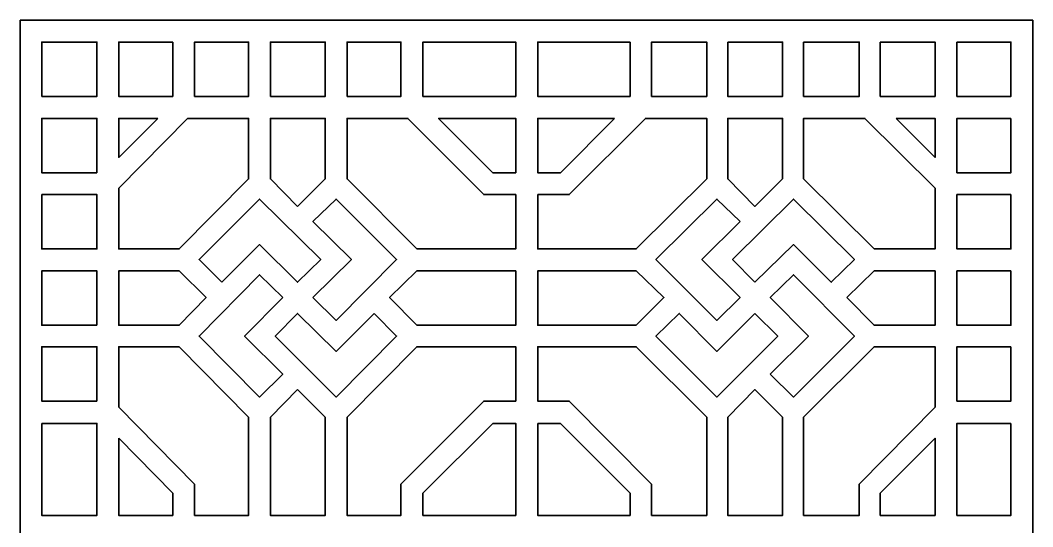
# Model space of a CAD drawing. Header units: centimetres. Extents: x -7.6 to 5.8, y -13 to 14.5.
# Drawn here: x -7.65 to 5.79, y -6.29 to 0.43 of the extents above; entities that cross this region are included whole.
import ezdxf

# ---------------------------------------------------------------- set-up
doc = ezdxf.new("R2010")
doc.units = ezdxf.units.CM
doc.header["$MEASUREMENT"] = 0
doc.layers.add('layer 1', color=7, linetype='Continuous')

msp = doc.modelspace()

# ---------------------------------------------------------------- linework, layer by layer
at = {"layer": 'layer 1', "color": 242, "lineweight": 35}
for points, knots in [([(-0.92346, -13.01885), (-0.92346, -13.01885), (5.79471, -13.01885), (5.79471, -13.01885), (5.79471, -13.01885), (5.79471, -13.01885), (5.79471, -6.29487), (5.79471, -6.29487), (5.79471, -6.29487), (5.79471, -6.29487), (5.79471, 0.42911), (5.79471, 0.42911), (5.79471, 0.42911), (5.79471, 0.42911), (-0.92346, 0.42911), (-0.92346, 0.42911), (-0.92346, 0.42911), (-0.92346, 0.42911), (-7.64744, 0.42911), (-7.64744, 0.42911), (-7.64744, 0.42911), (-7.64744, 0.42911), (-7.64744, -6.29487), (-7.64744, -6.29487), (-7.64744, -6.29487), (-7.64744, -6.29487), (-7.64744, -13.01885), (-7.64744, -13.01885), (-7.64744, -13.01885), (-7.64744, -13.01885), (-0.92346, -13.01885), (-0.92346, -13.01885)], [0, 0, 0, 0, 0.11111111, 0.11111111, 0.11111111, 0.11111111, 0.22222222, 0.22222222, 0.22222222, 0.22222222, 0.33333333, 0.33333333, 0.33333333, 0.33333333, 0.44444444, 0.44444444, 0.44444444, 0.44444444, 0.55555556, 0.55555556, 0.55555556, 0.55555556, 0.66666667, 0.66666667, 0.66666667, 0.66666667, 0.77777778, 0.77777778, 0.77777778, 0.77777778, 1, 1, 1, 1]), ([(-7.36243, -0.58298), (-7.36243, -0.58298), (-7.36243, 0.13828), (-7.36243, 0.13828), (-7.36243, 0.13828), (-7.36243, 0.13828), (-6.62954, 0.13828), (-6.62954, 0.13828), (-6.62954, 0.13828), (-6.62954, 0.13828), (-6.62954, -0.58298), (-6.62954, -0.58298), (-6.62954, -0.58298), (-6.62954, -0.58298), (-7.36243, -0.58298), (-7.36243, -0.58298)], [0, 0, 0, 0, 0.2, 0.2, 0.2, 0.2, 0.4, 0.4, 0.4, 0.4, 0.6, 0.6, 0.6, 0.6, 1, 1, 1, 1]), ([(-5.62327, 0.13828), (-5.62327, 0.13828), (-5.62327, -0.58298), (-5.62327, -0.58298), (-5.62327, -0.58298), (-5.62327, -0.58298), (-6.33871, -0.58298), (-6.33871, -0.58298), (-6.33871, -0.58298), (-6.33871, -0.58298), (-6.33871, 0.13828), (-6.33871, 0.13828), (-6.33871, 0.13828), (-6.33871, 0.13828), (-5.62327, 0.13828), (-5.62327, 0.13828)], [0, 0, 0, 0, 0.2, 0.2, 0.2, 0.2, 0.4, 0.4, 0.4, 0.4, 0.6, 0.6, 0.6, 0.6, 1, 1, 1, 1]), ([(-5.33244, -0.58298), (-5.33244, -0.58298), (-5.33244, 0.13828), (-5.33244, 0.13828), (-5.33244, 0.13828), (-5.33244, 0.13828), (-4.61699, 0.13828), (-4.61699, 0.13828), (-4.61699, 0.13828), (-4.61699, 0.13828), (-4.61699, -0.58298), (-4.61699, -0.58298), (-4.61699, -0.58298), (-4.61699, -0.58298), (-5.33244, -0.58298), (-5.33244, -0.58298)], [0, 0, 0, 0, 0.2, 0.2, 0.2, 0.2, 0.4, 0.4, 0.4, 0.4, 0.6, 0.6, 0.6, 0.6, 1, 1, 1, 1]), ([(-4.32617, -0.58298), (-4.32617, -0.58298), (-4.32617, 0.13828), (-4.32617, 0.13828), (-4.32617, 0.13828), (-4.32617, 0.13828), (-3.59909, 0.13828), (-3.59909, 0.13828), (-3.59909, 0.13828), (-3.59909, 0.13828), (-3.59909, -0.58298), (-3.59909, -0.58298), (-3.59909, -0.58298), (-3.59909, -0.58298), (-4.32617, -0.58298), (-4.32617, -0.58298)], [0, 0, 0, 0, 0.2, 0.2, 0.2, 0.2, 0.4, 0.4, 0.4, 0.4, 0.6, 0.6, 0.6, 0.6, 1, 1, 1, 1]), ([(-3.30826, -0.58298), (-3.30826, -0.58298), (-3.30826, 0.13828), (-3.30826, 0.13828), (-3.30826, 0.13828), (-3.30826, 0.13828), (-2.59282, 0.13828), (-2.59282, 0.13828), (-2.59282, 0.13828), (-2.59282, 0.13828), (-2.59282, -0.58298), (-2.59282, -0.58298), (-2.59282, -0.58298), (-2.59282, -0.58298), (-3.30826, -0.58298), (-3.30826, -0.58298)], [0, 0, 0, 0, 0.2, 0.2, 0.2, 0.2, 0.4, 0.4, 0.4, 0.4, 0.6, 0.6, 0.6, 0.6, 1, 1, 1, 1]), ([(-2.30199, -0.58298), (-2.30199, -0.58298), (-2.30199, 0.13828), (-2.30199, 0.13828), (-2.30199, 0.13828), (-2.30199, 0.13828), (-1.06887, 0.13828), (-1.06887, 0.13828), (-1.06887, 0.13828), (-1.06887, 0.13828), (-1.06887, -0.58298), (-1.06887, -0.58298), (-1.06887, -0.58298), (-1.06887, -0.58298), (-2.30199, -0.58298), (-2.30199, -0.58298)], [0, 0, 0, 0, 0.2, 0.2, 0.2, 0.2, 0.4, 0.4, 0.4, 0.4, 0.6, 0.6, 0.6, 0.6, 1, 1, 1, 1]), ([(0.44926, 0.13828), (0.44926, 0.13828), (0.44926, -0.58298), (0.44926, -0.58298), (0.44926, -0.58298), (0.44926, -0.58298), (-0.77804, -0.58298), (-0.77804, -0.58298), (-0.77804, -0.58298), (-0.77804, -0.58298), (-0.77804, 0.13828), (-0.77804, 0.13828), (-0.77804, 0.13828), (-0.77804, 0.13828), (0.44926, 0.13828), (0.44926, 0.13828)], [0, 0, 0, 0, 0.2, 0.2, 0.2, 0.2, 0.4, 0.4, 0.4, 0.4, 0.6, 0.6, 0.6, 0.6, 1, 1, 1, 1]), ([(0.73427, -0.58298), (0.73427, -0.58298), (0.73427, 0.13828), (0.73427, 0.13828), (0.73427, 0.13828), (0.73427, 0.13828), (1.46716, 0.13828), (1.46716, 0.13828), (1.46716, 0.13828), (1.46716, 0.13828), (1.46716, -0.58298), (1.46716, -0.58298), (1.46716, -0.58298), (1.46716, -0.58298), (0.73427, -0.58298), (0.73427, -0.58298)], [0, 0, 0, 0, 0.2, 0.2, 0.2, 0.2, 0.4, 0.4, 0.4, 0.4, 0.6, 0.6, 0.6, 0.6, 1, 1, 1, 1]), ([(1.74636, 0.13828), (1.74636, 0.13828), (2.47343, 0.13828), (2.47343, 0.13828), (2.47343, 0.13828), (2.47343, 0.13828), (2.47343, -0.58298), (2.47343, -0.58298), (2.47343, -0.58298), (2.47343, -0.58298), (1.74636, -0.58298), (1.74636, -0.58298), (1.74636, -0.58298), (1.74636, -0.58298), (1.74636, 0.13828), (1.74636, 0.13828)], [0, 0, 0, 0, 0.2, 0.2, 0.2, 0.2, 0.4, 0.4, 0.4, 0.4, 0.6, 0.6, 0.6, 0.6, 1, 1, 1, 1]), ([(2.75263, 0.13828), (2.75263, 0.13828), (3.49134, 0.13828), (3.49134, 0.13828), (3.49134, 0.13828), (3.49134, 0.13828), (3.49134, -0.58298), (3.49134, -0.58298), (3.49134, -0.58298), (3.49134, -0.58298), (2.75263, -0.58298), (2.75263, -0.58298), (2.75263, -0.58298), (2.75263, -0.58298), (2.75263, 0.13828), (2.75263, 0.13828)], [0, 0, 0, 0, 0.2, 0.2, 0.2, 0.2, 0.4, 0.4, 0.4, 0.4, 0.6, 0.6, 0.6, 0.6, 1, 1, 1, 1]), ([(3.77053, 0.13828), (3.77053, 0.13828), (4.49761, 0.13828), (4.49761, 0.13828), (4.49761, 0.13828), (4.49761, 0.13828), (4.49761, -0.58298), (4.49761, -0.58298), (4.49761, -0.58298), (4.49761, -0.58298), (3.77053, -0.58298), (3.77053, -0.58298), (3.77053, -0.58298), (3.77053, -0.58298), (3.77053, 0.13828), (3.77053, 0.13828)], [0, 0, 0, 0, 0.2, 0.2, 0.2, 0.2, 0.4, 0.4, 0.4, 0.4, 0.6, 0.6, 0.6, 0.6, 1, 1, 1, 1]), ([(4.78844, 0.13828), (4.78844, 0.13828), (5.50388, 0.13828), (5.50388, 0.13828), (5.50388, 0.13828), (5.50388, 0.13828), (5.50388, -0.58298), (5.50388, -0.58298), (5.50388, -0.58298), (5.50388, -0.58298), (4.78844, -0.58298), (4.78844, -0.58298), (4.78844, -0.58298), (4.78844, -0.58298), (4.78844, 0.13828), (4.78844, 0.13828)], [0, 0, 0, 0, 0.2, 0.2, 0.2, 0.2, 0.4, 0.4, 0.4, 0.4, 0.6, 0.6, 0.6, 0.6, 1, 1, 1, 1]), ([(-6.62954, -1.59506), (-6.62954, -1.59506), (-7.36243, -1.59506), (-7.36243, -1.59506), (-7.36243, -1.59506), (-7.36243, -1.59506), (-7.36243, -0.87381), (-7.36243, -0.87381), (-7.36243, -0.87381), (-7.36243, -0.87381), (-6.62954, -0.87381), (-6.62954, -0.87381), (-6.62954, -0.87381), (-6.62954, -0.87381), (-6.62954, -1.59506), (-6.62954, -1.59506)], [0, 0, 0, 0, 0.2, 0.2, 0.2, 0.2, 0.4, 0.4, 0.4, 0.4, 0.6, 0.6, 0.6, 0.6, 1, 1, 1, 1]), ([(-6.33871, -1.79865), (-6.33871, -1.79865), (-5.4255, -0.87381), (-5.4255, -0.87381), (-5.4255, -0.87381), (-5.4255, -0.87381), (-4.61699, -0.87381), (-4.61699, -0.87381), (-4.61699, -0.87381), (-4.61699, -0.87381), (-4.61699, -1.6765), (-4.61699, -1.6765), (-4.61699, -1.6765), (-4.61699, -1.6765), (-5.53602, -2.60715), (-5.53602, -2.60715), (-5.53602, -2.60715), (-5.53602, -2.60715), (-6.33871, -2.60715), (-6.33871, -2.60715), (-6.33871, -2.60715), (-6.33871, -2.60715), (-6.33871, -1.79865), (-6.33871, -1.79865)], [0, 0, 0, 0, 0.14285714, 0.14285714, 0.14285714, 0.14285714, 0.28571429, 0.28571429, 0.28571429, 0.28571429, 0.42857143, 0.42857143, 0.42857143, 0.42857143, 0.57142857, 0.57142857, 0.57142857, 0.57142857, 0.71428571, 0.71428571, 0.71428571, 0.71428571, 1, 1, 1, 1]), ([(-5.82103, -0.87381), (-5.82103, -0.87381), (-6.33871, -1.39148), (-6.33871, -1.39148), (-6.33871, -1.39148), (-6.33871, -1.39148), (-6.33871, -0.87381), (-6.33871, -0.87381), (-6.33871, -0.87381), (-6.33871, -0.87381), (-5.82103, -0.87381), (-5.82103, -0.87381)], [0, 0, 0, 0, 0.25, 0.25, 0.25, 0.25, 0.5, 0.5, 0.5, 0.5, 1, 1, 1, 1]), ([(-3.96554, -2.04294), (-3.96554, -2.04294), (-4.32617, -1.6765), (-4.32617, -1.6765), (-4.32617, -1.6765), (-4.32617, -1.6765), (-4.32617, -0.87381), (-4.32617, -0.87381), (-4.32617, -0.87381), (-4.32617, -0.87381), (-3.59909, -0.87381), (-3.59909, -0.87381), (-3.59909, -0.87381), (-3.59909, -0.87381), (-3.59909, -1.6765), (-3.59909, -1.6765), (-3.59909, -1.6765), (-3.59909, -1.6765), (-3.96554, -2.04294), (-3.96554, -2.04294)], [0, 0, 0, 0, 0.16666667, 0.16666667, 0.16666667, 0.16666667, 0.33333333, 0.33333333, 0.33333333, 0.33333333, 0.5, 0.5, 0.5, 0.5, 0.66666667, 0.66666667, 0.66666667, 0.66666667, 1, 1, 1, 1]), ([(-2.38342, -2.60715), (-2.38342, -2.60715), (-3.30826, -1.6765), (-3.30826, -1.6765), (-3.30826, -1.6765), (-3.30826, -1.6765), (-3.30826, -0.87381), (-3.30826, -0.87381), (-3.30826, -0.87381), (-3.30826, -0.87381), (-2.49976, -0.87381), (-2.49976, -0.87381), (-2.49976, -0.87381), (-2.49976, -0.87381), (-1.49348, -1.88587), (-1.49348, -1.88587), (-1.49348, -1.88587), (-1.49348, -1.88587), (-1.06887, -1.88587), (-1.06887, -1.88587), (-1.06887, -1.88587), (-1.06887, -1.88587), (-1.06887, -2.60715), (-1.06887, -2.60715), (-1.06887, -2.60715), (-1.06887, -2.60715), (-2.38342, -2.60715), (-2.38342, -2.60715)], [0, 0, 0, 0, 0.125, 0.125, 0.125, 0.125, 0.25, 0.25, 0.25, 0.25, 0.375, 0.375, 0.375, 0.375, 0.5, 0.5, 0.5, 0.5, 0.625, 0.625, 0.625, 0.625, 0.75, 0.75, 0.75, 0.75, 1, 1, 1, 1]), ([(-1.06887, -1.59506), (-1.06887, -1.59506), (-1.37134, -1.59506), (-1.37134, -1.59506), (-1.37134, -1.59506), (-1.37134, -1.59506), (-2.09259, -0.87381), (-2.09259, -0.87381), (-2.09259, -0.87381), (-2.09259, -0.87381), (-1.06887, -0.87381), (-1.06887, -0.87381), (-1.06887, -0.87381), (-1.06887, -0.87381), (-1.06887, -1.59506), (-1.06887, -1.59506)], [0, 0, 0, 0, 0.2, 0.2, 0.2, 0.2, 0.4, 0.4, 0.4, 0.4, 0.6, 0.6, 0.6, 0.6, 1, 1, 1, 1]), ([(-0.77804, -1.88587), (-0.77804, -1.88587), (-0.35925, -1.88587), (-0.35925, -1.88587), (-0.35925, -1.88587), (-0.35925, -1.88587), (0.65284, -0.87381), (0.65284, -0.87381), (0.65284, -0.87381), (0.65284, -0.87381), (1.46716, -0.87381), (1.46716, -0.87381), (1.46716, -0.87381), (1.46716, -0.87381), (1.46716, -1.6765), (1.46716, -1.6765), (1.46716, -1.6765), (1.46716, -1.6765), (0.53069, -2.60715), (0.53069, -2.60715), (0.53069, -2.60715), (0.53069, -2.60715), (-0.77804, -2.60715), (-0.77804, -2.60715), (-0.77804, -2.60715), (-0.77804, -2.60715), (-0.77804, -1.88587), (-0.77804, -1.88587)], [0, 0, 0, 0, 0.125, 0.125, 0.125, 0.125, 0.25, 0.25, 0.25, 0.25, 0.375, 0.375, 0.375, 0.375, 0.5, 0.5, 0.5, 0.5, 0.625, 0.625, 0.625, 0.625, 0.75, 0.75, 0.75, 0.75, 1, 1, 1, 1]), ([(0.23986, -0.87381), (0.23986, -0.87381), (-0.47558, -1.59506), (-0.47558, -1.59506), (-0.47558, -1.59506), (-0.47558, -1.59506), (-0.77804, -1.59506), (-0.77804, -1.59506), (-0.77804, -1.59506), (-0.77804, -1.59506), (-0.77804, -0.87381), (-0.77804, -0.87381), (-0.77804, -0.87381), (-0.77804, -0.87381), (0.23986, -0.87381), (0.23986, -0.87381)], [0, 0, 0, 0, 0.2, 0.2, 0.2, 0.2, 0.4, 0.4, 0.4, 0.4, 0.6, 0.6, 0.6, 0.6, 1, 1, 1, 1]), ([(2.47343, -1.6765), (2.47343, -1.6765), (2.10699, -2.04294), (2.10699, -2.04294), (2.10699, -2.04294), (2.10699, -2.04294), (1.74636, -1.6765), (1.74636, -1.6765), (1.74636, -1.6765), (1.74636, -1.6765), (1.74636, -0.87381), (1.74636, -0.87381), (1.74636, -0.87381), (1.74636, -0.87381), (2.47343, -0.87381), (2.47343, -0.87381), (2.47343, -0.87381), (2.47343, -0.87381), (2.47343, -1.6765), (2.47343, -1.6765)], [0, 0, 0, 0, 0.16666667, 0.16666667, 0.16666667, 0.16666667, 0.33333333, 0.33333333, 0.33333333, 0.33333333, 0.5, 0.5, 0.5, 0.5, 0.66666667, 0.66666667, 0.66666667, 0.66666667, 1, 1, 1, 1]), ([(3.6891, -2.60715), (3.6891, -2.60715), (2.75263, -1.6765), (2.75263, -1.6765), (2.75263, -1.6765), (2.75263, -1.6765), (2.75263, -0.87381), (2.75263, -0.87381), (2.75263, -0.87381), (2.75263, -0.87381), (3.56695, -0.87381), (3.56695, -0.87381), (3.56695, -0.87381), (3.56695, -0.87381), (4.49761, -1.79865), (4.49761, -1.79865), (4.49761, -1.79865), (4.49761, -1.79865), (4.49761, -2.60715), (4.49761, -2.60715), (4.49761, -2.60715), (4.49761, -2.60715), (3.6891, -2.60715), (3.6891, -2.60715)], [0, 0, 0, 0, 0.14285714, 0.14285714, 0.14285714, 0.14285714, 0.28571429, 0.28571429, 0.28571429, 0.28571429, 0.42857143, 0.42857143, 0.42857143, 0.42857143, 0.57142857, 0.57142857, 0.57142857, 0.57142857, 0.71428571, 0.71428571, 0.71428571, 0.71428571, 1, 1, 1, 1]), ([(3.97993, -0.87381), (3.97993, -0.87381), (4.49761, -0.87381), (4.49761, -0.87381), (4.49761, -0.87381), (4.49761, -0.87381), (4.49761, -1.39148), (4.49761, -1.39148), (4.49761, -1.39148), (4.49761, -1.39148), (3.97993, -0.87381), (3.97993, -0.87381)], [0, 0, 0, 0, 0.25, 0.25, 0.25, 0.25, 0.5, 0.5, 0.5, 0.5, 1, 1, 1, 1]), ([(5.50388, -0.87381), (5.50388, -0.87381), (5.50388, -1.59506), (5.50388, -1.59506), (5.50388, -1.59506), (5.50388, -1.59506), (4.78844, -1.59506), (4.78844, -1.59506), (4.78844, -1.59506), (4.78844, -1.59506), (4.78844, -0.87381), (4.78844, -0.87381), (4.78844, -0.87381), (4.78844, -0.87381), (5.50388, -0.87381), (5.50388, -0.87381)], [0, 0, 0, 0, 0.2, 0.2, 0.2, 0.2, 0.4, 0.4, 0.4, 0.4, 0.6, 0.6, 0.6, 0.6, 1, 1, 1, 1]), ([(-7.36243, -1.88587), (-7.36243, -1.88587), (-6.62954, -1.88587), (-6.62954, -1.88587), (-6.62954, -1.88587), (-6.62954, -1.88587), (-6.62954, -2.60715), (-6.62954, -2.60715), (-6.62954, -2.60715), (-6.62954, -2.60715), (-7.36243, -2.60715), (-7.36243, -2.60715), (-7.36243, -2.60715), (-7.36243, -2.60715), (-7.36243, -1.88587), (-7.36243, -1.88587)], [0, 0, 0, 0, 0.2, 0.2, 0.2, 0.2, 0.4, 0.4, 0.4, 0.4, 0.6, 0.6, 0.6, 0.6, 1, 1, 1, 1]), ([(-4.97181, -3.04921), (-4.97181, -3.04921), (-5.27427, -2.74675), (-5.27427, -2.74675), (-5.27427, -2.74675), (-5.27427, -2.74675), (-4.47158, -1.94404), (-4.47158, -1.94404), (-4.47158, -1.94404), (-4.47158, -1.94404), (-3.65726, -2.74675), (-3.65726, -2.74675), (-3.65726, -2.74675), (-3.65726, -2.74675), (-3.96554, -3.04921), (-3.96554, -3.04921), (-3.96554, -3.04921), (-3.96554, -3.04921), (-4.47158, -2.54899), (-4.47158, -2.54899), (-4.47158, -2.54899), (-4.47158, -2.54899), (-4.97181, -3.04921), (-4.97181, -3.04921)], [0, 0, 0, 0, 0.14285714, 0.14285714, 0.14285714, 0.14285714, 0.28571429, 0.28571429, 0.28571429, 0.28571429, 0.42857143, 0.42857143, 0.42857143, 0.42857143, 0.57142857, 0.57142857, 0.57142857, 0.57142857, 0.71428571, 0.71428571, 0.71428571, 0.71428571, 1, 1, 1, 1]), ([(-3.76196, -3.25279), (-3.76196, -3.25279), (-3.2501, -2.74675), (-3.2501, -2.74675), (-3.2501, -2.74675), (-3.2501, -2.74675), (-3.76196, -2.24071), (-3.76196, -2.24071), (-3.76196, -2.24071), (-3.76196, -2.24071), (-3.45368, -1.94404), (-3.45368, -1.94404), (-3.45368, -1.94404), (-3.45368, -1.94404), (-2.65099, -2.74675), (-2.65099, -2.74675), (-2.65099, -2.74675), (-2.65099, -2.74675), (-3.45368, -3.55526), (-3.45368, -3.55526), (-3.45368, -3.55526), (-3.45368, -3.55526), (-3.76196, -3.25279), (-3.76196, -3.25279)], [0, 0, 0, 0, 0.14285714, 0.14285714, 0.14285714, 0.14285714, 0.28571429, 0.28571429, 0.28571429, 0.28571429, 0.42857143, 0.42857143, 0.42857143, 0.42857143, 0.57142857, 0.57142857, 0.57142857, 0.57142857, 0.71428571, 0.71428571, 0.71428571, 0.71428571, 1, 1, 1, 1]), ([(1.90922, -2.24071), (1.90922, -2.24071), (1.40318, -2.74675), (1.40318, -2.74675), (1.40318, -2.74675), (1.40318, -2.74675), (1.90922, -3.25279), (1.90922, -3.25279), (1.90922, -3.25279), (1.90922, -3.25279), (1.60094, -3.55526), (1.60094, -3.55526), (1.60094, -3.55526), (1.60094, -3.55526), (0.79244, -2.74675), (0.79244, -2.74675), (0.79244, -2.74675), (0.79244, -2.74675), (1.60094, -1.94404), (1.60094, -1.94404), (1.60094, -1.94404), (1.60094, -1.94404), (1.90922, -2.24071), (1.90922, -2.24071)], [0, 0, 0, 0, 0.14285714, 0.14285714, 0.14285714, 0.14285714, 0.28571429, 0.28571429, 0.28571429, 0.28571429, 0.42857143, 0.42857143, 0.42857143, 0.42857143, 0.57142857, 0.57142857, 0.57142857, 0.57142857, 0.71428571, 0.71428571, 0.71428571, 0.71428571, 1, 1, 1, 1]), ([(2.10699, -3.04921), (2.10699, -3.04921), (1.81034, -2.74675), (1.81034, -2.74675), (1.81034, -2.74675), (1.81034, -2.74675), (2.61885, -1.94404), (2.61885, -1.94404), (2.61885, -1.94404), (2.61885, -1.94404), (3.42735, -2.74675), (3.42735, -2.74675), (3.42735, -2.74675), (3.42735, -2.74675), (3.11907, -3.04921), (3.11907, -3.04921), (3.11907, -3.04921), (3.11907, -3.04921), (2.61885, -2.54899), (2.61885, -2.54899), (2.61885, -2.54899), (2.61885, -2.54899), (2.10699, -3.04921), (2.10699, -3.04921)], [0, 0, 0, 0, 0.14285714, 0.14285714, 0.14285714, 0.14285714, 0.28571429, 0.28571429, 0.28571429, 0.28571429, 0.42857143, 0.42857143, 0.42857143, 0.42857143, 0.57142857, 0.57142857, 0.57142857, 0.57142857, 0.71428571, 0.71428571, 0.71428571, 0.71428571, 1, 1, 1, 1]), ([(5.50388, -1.88587), (5.50388, -1.88587), (5.50388, -2.60715), (5.50388, -2.60715), (5.50388, -2.60715), (5.50388, -2.60715), (4.78844, -2.60715), (4.78844, -2.60715), (4.78844, -2.60715), (4.78844, -2.60715), (4.78844, -1.88587), (4.78844, -1.88587), (4.78844, -1.88587), (4.78844, -1.88587), (5.50388, -1.88587), (5.50388, -1.88587)], [0, 0, 0, 0, 0.2, 0.2, 0.2, 0.2, 0.4, 0.4, 0.4, 0.4, 0.6, 0.6, 0.6, 0.6, 1, 1, 1, 1]), ([(-6.62954, -3.61924), (-6.62954, -3.61924), (-7.36243, -3.61924), (-7.36243, -3.61924), (-7.36243, -3.61924), (-7.36243, -3.61924), (-7.36243, -2.89798), (-7.36243, -2.89798), (-7.36243, -2.89798), (-7.36243, -2.89798), (-6.62954, -2.89798), (-6.62954, -2.89798), (-6.62954, -2.89798), (-6.62954, -2.89798), (-6.62954, -3.61924), (-6.62954, -3.61924)], [0, 0, 0, 0, 0.2, 0.2, 0.2, 0.2, 0.4, 0.4, 0.4, 0.4, 0.6, 0.6, 0.6, 0.6, 1, 1, 1, 1]), ([(-5.53602, -2.89798), (-5.53602, -2.89798), (-5.1812, -3.25279), (-5.1812, -3.25279), (-5.1812, -3.25279), (-5.1812, -3.25279), (-5.53602, -3.61924), (-5.53602, -3.61924), (-5.53602, -3.61924), (-5.53602, -3.61924), (-6.33871, -3.61924), (-6.33871, -3.61924), (-6.33871, -3.61924), (-6.33871, -3.61924), (-6.33871, -2.89798), (-6.33871, -2.89798), (-6.33871, -2.89798), (-6.33871, -2.89798), (-5.53602, -2.89798), (-5.53602, -2.89798)], [0, 0, 0, 0, 0.16666667, 0.16666667, 0.16666667, 0.16666667, 0.33333333, 0.33333333, 0.33333333, 0.33333333, 0.5, 0.5, 0.5, 0.5, 0.66666667, 0.66666667, 0.66666667, 0.66666667, 1, 1, 1, 1]), ([(-4.1633, -3.25279), (-4.1633, -3.25279), (-4.66934, -3.76465), (-4.66934, -3.76465), (-4.66934, -3.76465), (-4.66934, -3.76465), (-4.1633, -4.2707), (-4.1633, -4.2707), (-4.1633, -4.2707), (-4.1633, -4.2707), (-4.47158, -4.57316), (-4.47158, -4.57316), (-4.47158, -4.57316), (-4.47158, -4.57316), (-5.27427, -3.76465), (-5.27427, -3.76465), (-5.27427, -3.76465), (-5.27427, -3.76465), (-4.47158, -2.95033), (-4.47158, -2.95033), (-4.47158, -2.95033), (-4.47158, -2.95033), (-4.1633, -3.25279), (-4.1633, -3.25279)], [0, 0, 0, 0, 0.14285714, 0.14285714, 0.14285714, 0.14285714, 0.28571429, 0.28571429, 0.28571429, 0.28571429, 0.42857143, 0.42857143, 0.42857143, 0.42857143, 0.57142857, 0.57142857, 0.57142857, 0.57142857, 0.71428571, 0.71428571, 0.71428571, 0.71428571, 1, 1, 1, 1]), ([(-2.38342, -3.61924), (-2.38342, -3.61924), (-2.74405, -3.25279), (-2.74405, -3.25279), (-2.74405, -3.25279), (-2.74405, -3.25279), (-2.38342, -2.89798), (-2.38342, -2.89798), (-2.38342, -2.89798), (-2.38342, -2.89798), (-1.06887, -2.89798), (-1.06887, -2.89798), (-1.06887, -2.89798), (-1.06887, -2.89798), (-1.06887, -3.61924), (-1.06887, -3.61924), (-1.06887, -3.61924), (-1.06887, -3.61924), (-2.38342, -3.61924), (-2.38342, -3.61924)], [0, 0, 0, 0, 0.16666667, 0.16666667, 0.16666667, 0.16666667, 0.33333333, 0.33333333, 0.33333333, 0.33333333, 0.5, 0.5, 0.5, 0.5, 0.66666667, 0.66666667, 0.66666667, 0.66666667, 1, 1, 1, 1]), ([(0.53069, -3.61924), (0.53069, -3.61924), (-0.77804, -3.61924), (-0.77804, -3.61924), (-0.77804, -3.61924), (-0.77804, -3.61924), (-0.77804, -2.89798), (-0.77804, -2.89798), (-0.77804, -2.89798), (-0.77804, -2.89798), (0.53069, -2.89798), (0.53069, -2.89798), (0.53069, -2.89798), (0.53069, -2.89798), (0.89714, -3.25279), (0.89714, -3.25279), (0.89714, -3.25279), (0.89714, -3.25279), (0.53069, -3.61924), (0.53069, -3.61924)], [0, 0, 0, 0, 0.16666667, 0.16666667, 0.16666667, 0.16666667, 0.33333333, 0.33333333, 0.33333333, 0.33333333, 0.5, 0.5, 0.5, 0.5, 0.66666667, 0.66666667, 0.66666667, 0.66666667, 1, 1, 1, 1]), ([(2.31057, -4.2707), (2.31057, -4.2707), (2.81661, -3.76465), (2.81661, -3.76465), (2.81661, -3.76465), (2.81661, -3.76465), (2.31057, -3.25279), (2.31057, -3.25279), (2.31057, -3.25279), (2.31057, -3.25279), (2.61885, -2.95033), (2.61885, -2.95033), (2.61885, -2.95033), (2.61885, -2.95033), (3.42735, -3.76465), (3.42735, -3.76465), (3.42735, -3.76465), (3.42735, -3.76465), (2.61885, -4.57316), (2.61885, -4.57316), (2.61885, -4.57316), (2.61885, -4.57316), (2.31057, -4.2707), (2.31057, -4.2707)], [0, 0, 0, 0, 0.14285714, 0.14285714, 0.14285714, 0.14285714, 0.28571429, 0.28571429, 0.28571429, 0.28571429, 0.42857143, 0.42857143, 0.42857143, 0.42857143, 0.57142857, 0.57142857, 0.57142857, 0.57142857, 0.71428571, 0.71428571, 0.71428571, 0.71428571, 1, 1, 1, 1]), ([(3.32847, -3.25279), (3.32847, -3.25279), (3.6891, -2.89798), (3.6891, -2.89798), (3.6891, -2.89798), (3.6891, -2.89798), (4.49761, -2.89798), (4.49761, -2.89798), (4.49761, -2.89798), (4.49761, -2.89798), (4.49761, -3.61924), (4.49761, -3.61924), (4.49761, -3.61924), (4.49761, -3.61924), (3.6891, -3.61924), (3.6891, -3.61924), (3.6891, -3.61924), (3.6891, -3.61924), (3.32847, -3.25279), (3.32847, -3.25279)], [0, 0, 0, 0, 0.16666667, 0.16666667, 0.16666667, 0.16666667, 0.33333333, 0.33333333, 0.33333333, 0.33333333, 0.5, 0.5, 0.5, 0.5, 0.66666667, 0.66666667, 0.66666667, 0.66666667, 1, 1, 1, 1]), ([(5.50388, -2.89798), (5.50388, -2.89798), (5.50388, -3.61924), (5.50388, -3.61924), (5.50388, -3.61924), (5.50388, -3.61924), (4.78844, -3.61924), (4.78844, -3.61924), (4.78844, -3.61924), (4.78844, -3.61924), (4.78844, -2.89798), (4.78844, -2.89798), (4.78844, -2.89798), (4.78844, -2.89798), (5.50388, -2.89798), (5.50388, -2.89798)], [0, 0, 0, 0, 0.2, 0.2, 0.2, 0.2, 0.4, 0.4, 0.4, 0.4, 0.6, 0.6, 0.6, 0.6, 1, 1, 1, 1]), ([(-2.94763, -3.46219), (-2.94763, -3.46219), (-2.65099, -3.76465), (-2.65099, -3.76465), (-2.65099, -3.76465), (-2.65099, -3.76465), (-3.45368, -4.57316), (-3.45368, -4.57316), (-3.45368, -4.57316), (-3.45368, -4.57316), (-4.26218, -3.76465), (-4.26218, -3.76465), (-4.26218, -3.76465), (-4.26218, -3.76465), (-3.96554, -3.46219), (-3.96554, -3.46219), (-3.96554, -3.46219), (-3.96554, -3.46219), (-3.45368, -3.96823), (-3.45368, -3.96823), (-3.45368, -3.96823), (-3.45368, -3.96823), (-2.94763, -3.46219), (-2.94763, -3.46219)], [0, 0, 0, 0, 0.14285714, 0.14285714, 0.14285714, 0.14285714, 0.28571429, 0.28571429, 0.28571429, 0.28571429, 0.42857143, 0.42857143, 0.42857143, 0.42857143, 0.57142857, 0.57142857, 0.57142857, 0.57142857, 0.71428571, 0.71428571, 0.71428571, 0.71428571, 1, 1, 1, 1]), ([(2.10699, -3.46219), (2.10699, -3.46219), (2.40945, -3.76465), (2.40945, -3.76465), (2.40945, -3.76465), (2.40945, -3.76465), (1.60094, -4.57316), (1.60094, -4.57316), (1.60094, -4.57316), (1.60094, -4.57316), (0.79244, -3.76465), (0.79244, -3.76465), (0.79244, -3.76465), (0.79244, -3.76465), (1.10072, -3.46219), (1.10072, -3.46219), (1.10072, -3.46219), (1.10072, -3.46219), (1.60094, -3.96823), (1.60094, -3.96823), (1.60094, -3.96823), (1.60094, -3.96823), (2.10699, -3.46219), (2.10699, -3.46219)], [0, 0, 0, 0, 0.14285714, 0.14285714, 0.14285714, 0.14285714, 0.28571429, 0.28571429, 0.28571429, 0.28571429, 0.42857143, 0.42857143, 0.42857143, 0.42857143, 0.57142857, 0.57142857, 0.57142857, 0.57142857, 0.71428571, 0.71428571, 0.71428571, 0.71428571, 1, 1, 1, 1]), ([(-6.62954, -4.62551), (-6.62954, -4.62551), (-7.36243, -4.62551), (-7.36243, -4.62551), (-7.36243, -4.62551), (-7.36243, -4.62551), (-7.36243, -3.90425), (-7.36243, -3.90425), (-7.36243, -3.90425), (-7.36243, -3.90425), (-6.62954, -3.90425), (-6.62954, -3.90425), (-6.62954, -3.90425), (-6.62954, -3.90425), (-6.62954, -4.62551), (-6.62954, -4.62551)], [0, 0, 0, 0, 0.2, 0.2, 0.2, 0.2, 0.4, 0.4, 0.4, 0.4, 0.6, 0.6, 0.6, 0.6, 1, 1, 1, 1]), ([(-5.53602, -3.90425), (-5.53602, -3.90425), (-4.61699, -4.84072), (-4.61699, -4.84072), (-4.61699, -4.84072), (-4.61699, -4.84072), (-4.61699, -6.14364), (-4.61699, -6.14364), (-4.61699, -6.14364), (-4.61699, -6.14364), (-5.33244, -6.14364), (-5.33244, -6.14364), (-5.33244, -6.14364), (-5.33244, -6.14364), (-5.33244, -5.73066), (-5.33244, -5.73066), (-5.33244, -5.73066), (-5.33244, -5.73066), (-6.33871, -4.70694), (-6.33871, -4.70694), (-6.33871, -4.70694), (-6.33871, -4.70694), (-6.33871, -3.90425), (-6.33871, -3.90425), (-6.33871, -3.90425), (-6.33871, -3.90425), (-5.53602, -3.90425), (-5.53602, -3.90425)], [0, 0, 0, 0, 0.125, 0.125, 0.125, 0.125, 0.25, 0.25, 0.25, 0.25, 0.375, 0.375, 0.375, 0.375, 0.5, 0.5, 0.5, 0.5, 0.625, 0.625, 0.625, 0.625, 0.75, 0.75, 0.75, 0.75, 1, 1, 1, 1]), ([(-3.30826, -4.84072), (-3.30826, -4.84072), (-2.38342, -3.90425), (-2.38342, -3.90425), (-2.38342, -3.90425), (-2.38342, -3.90425), (-1.06887, -3.90425), (-1.06887, -3.90425), (-1.06887, -3.90425), (-1.06887, -3.90425), (-1.06887, -4.62551), (-1.06887, -4.62551), (-1.06887, -4.62551), (-1.06887, -4.62551), (-1.49348, -4.62551), (-1.49348, -4.62551), (-1.49348, -4.62551), (-1.49348, -4.62551), (-2.59282, -5.73066), (-2.59282, -5.73066), (-2.59282, -5.73066), (-2.59282, -5.73066), (-2.59282, -6.14364), (-2.59282, -6.14364), (-2.59282, -6.14364), (-2.59282, -6.14364), (-3.30826, -6.14364), (-3.30826, -6.14364), (-3.30826, -6.14364), (-3.30826, -6.14364), (-3.30826, -4.84072), (-3.30826, -4.84072)], [0, 0, 0, 0, 0.11111111, 0.11111111, 0.11111111, 0.11111111, 0.22222222, 0.22222222, 0.22222222, 0.22222222, 0.33333333, 0.33333333, 0.33333333, 0.33333333, 0.44444444, 0.44444444, 0.44444444, 0.44444444, 0.55555556, 0.55555556, 0.55555556, 0.55555556, 0.66666667, 0.66666667, 0.66666667, 0.66666667, 0.77777778, 0.77777778, 0.77777778, 0.77777778, 1, 1, 1, 1]), ([(0.73427, -6.14364), (0.73427, -6.14364), (0.73427, -5.73066), (0.73427, -5.73066), (0.73427, -5.73066), (0.73427, -5.73066), (-0.35925, -4.62551), (-0.35925, -4.62551), (-0.35925, -4.62551), (-0.35925, -4.62551), (-0.77804, -4.62551), (-0.77804, -4.62551), (-0.77804, -4.62551), (-0.77804, -4.62551), (-0.77804, -3.90425), (-0.77804, -3.90425), (-0.77804, -3.90425), (-0.77804, -3.90425), (0.53069, -3.90425), (0.53069, -3.90425), (0.53069, -3.90425), (0.53069, -3.90425), (1.46716, -4.84072), (1.46716, -4.84072), (1.46716, -4.84072), (1.46716, -4.84072), (1.46716, -6.14364), (1.46716, -6.14364), (1.46716, -6.14364), (1.46716, -6.14364), (0.73427, -6.14364), (0.73427, -6.14364)], [0, 0, 0, 0, 0.11111111, 0.11111111, 0.11111111, 0.11111111, 0.22222222, 0.22222222, 0.22222222, 0.22222222, 0.33333333, 0.33333333, 0.33333333, 0.33333333, 0.44444444, 0.44444444, 0.44444444, 0.44444444, 0.55555556, 0.55555556, 0.55555556, 0.55555556, 0.66666667, 0.66666667, 0.66666667, 0.66666667, 0.77777778, 0.77777778, 0.77777778, 0.77777778, 1, 1, 1, 1]), ([(2.75263, -4.84072), (2.75263, -4.84072), (3.6891, -3.90425), (3.6891, -3.90425), (3.6891, -3.90425), (3.6891, -3.90425), (4.49761, -3.90425), (4.49761, -3.90425), (4.49761, -3.90425), (4.49761, -3.90425), (4.49761, -4.70694), (4.49761, -4.70694), (4.49761, -4.70694), (4.49761, -4.70694), (3.49134, -5.73066), (3.49134, -5.73066), (3.49134, -5.73066), (3.49134, -5.73066), (3.49134, -6.14364), (3.49134, -6.14364), (3.49134, -6.14364), (3.49134, -6.14364), (2.75263, -6.14364), (2.75263, -6.14364), (2.75263, -6.14364), (2.75263, -6.14364), (2.75263, -4.84072), (2.75263, -4.84072)], [0, 0, 0, 0, 0.125, 0.125, 0.125, 0.125, 0.25, 0.25, 0.25, 0.25, 0.375, 0.375, 0.375, 0.375, 0.5, 0.5, 0.5, 0.5, 0.625, 0.625, 0.625, 0.625, 0.75, 0.75, 0.75, 0.75, 1, 1, 1, 1]), ([(5.50388, -3.90425), (5.50388, -3.90425), (5.50388, -4.62551), (5.50388, -4.62551), (5.50388, -4.62551), (5.50388, -4.62551), (4.78844, -4.62551), (4.78844, -4.62551), (4.78844, -4.62551), (4.78844, -4.62551), (4.78844, -3.90425), (4.78844, -3.90425), (4.78844, -3.90425), (4.78844, -3.90425), (5.50388, -3.90425), (5.50388, -3.90425)], [0, 0, 0, 0, 0.2, 0.2, 0.2, 0.2, 0.4, 0.4, 0.4, 0.4, 0.6, 0.6, 0.6, 0.6, 1, 1, 1, 1]), ([(-3.96554, -4.47428), (-3.96554, -4.47428), (-3.59909, -4.84072), (-3.59909, -4.84072), (-3.59909, -4.84072), (-3.59909, -4.84072), (-3.59909, -6.14364), (-3.59909, -6.14364), (-3.59909, -6.14364), (-3.59909, -6.14364), (-4.32617, -6.14364), (-4.32617, -6.14364), (-4.32617, -6.14364), (-4.32617, -6.14364), (-4.32617, -4.84072), (-4.32617, -4.84072), (-4.32617, -4.84072), (-4.32617, -4.84072), (-3.96554, -4.47428), (-3.96554, -4.47428)], [0, 0, 0, 0, 0.16666667, 0.16666667, 0.16666667, 0.16666667, 0.33333333, 0.33333333, 0.33333333, 0.33333333, 0.5, 0.5, 0.5, 0.5, 0.66666667, 0.66666667, 0.66666667, 0.66666667, 1, 1, 1, 1]), ([(1.74636, -4.84072), (1.74636, -4.84072), (2.10699, -4.47428), (2.10699, -4.47428), (2.10699, -4.47428), (2.10699, -4.47428), (2.47343, -4.84072), (2.47343, -4.84072), (2.47343, -4.84072), (2.47343, -4.84072), (2.47343, -6.14364), (2.47343, -6.14364), (2.47343, -6.14364), (2.47343, -6.14364), (1.74636, -6.14364), (1.74636, -6.14364), (1.74636, -6.14364), (1.74636, -6.14364), (1.74636, -4.84072), (1.74636, -4.84072)], [0, 0, 0, 0, 0.16666667, 0.16666667, 0.16666667, 0.16666667, 0.33333333, 0.33333333, 0.33333333, 0.33333333, 0.5, 0.5, 0.5, 0.5, 0.66666667, 0.66666667, 0.66666667, 0.66666667, 1, 1, 1, 1]), ([(-7.36243, -4.92216), (-7.36243, -4.92216), (-6.62954, -4.92216), (-6.62954, -4.92216), (-6.62954, -4.92216), (-6.62954, -4.92216), (-6.62954, -6.14364), (-6.62954, -6.14364), (-6.62954, -6.14364), (-6.62954, -6.14364), (-7.36243, -6.14364), (-7.36243, -6.14364), (-7.36243, -6.14364), (-7.36243, -6.14364), (-7.36243, -4.92216), (-7.36243, -4.92216)], [0, 0, 0, 0, 0.2, 0.2, 0.2, 0.2, 0.4, 0.4, 0.4, 0.4, 0.6, 0.6, 0.6, 0.6, 1, 1, 1, 1]), ([(-2.30199, -6.14364), (-2.30199, -6.14364), (-2.30199, -5.84699), (-2.30199, -5.84699), (-2.30199, -5.84699), (-2.30199, -5.84699), (-1.37134, -4.92216), (-1.37134, -4.92216), (-1.37134, -4.92216), (-1.37134, -4.92216), (-1.06887, -4.92216), (-1.06887, -4.92216), (-1.06887, -4.92216), (-1.06887, -4.92216), (-1.06887, -6.14364), (-1.06887, -6.14364), (-1.06887, -6.14364), (-1.06887, -6.14364), (-2.30199, -6.14364), (-2.30199, -6.14364)], [0, 0, 0, 0, 0.16666667, 0.16666667, 0.16666667, 0.16666667, 0.33333333, 0.33333333, 0.33333333, 0.33333333, 0.5, 0.5, 0.5, 0.5, 0.66666667, 0.66666667, 0.66666667, 0.66666667, 1, 1, 1, 1]), ([(-0.77804, -4.92216), (-0.77804, -4.92216), (-0.47558, -4.92216), (-0.47558, -4.92216), (-0.47558, -4.92216), (-0.47558, -4.92216), (0.44926, -5.84699), (0.44926, -5.84699), (0.44926, -5.84699), (0.44926, -5.84699), (0.44926, -6.14364), (0.44926, -6.14364), (0.44926, -6.14364), (0.44926, -6.14364), (-0.77804, -6.14364), (-0.77804, -6.14364), (-0.77804, -6.14364), (-0.77804, -6.14364), (-0.77804, -4.92216), (-0.77804, -4.92216)], [0, 0, 0, 0, 0.16666667, 0.16666667, 0.16666667, 0.16666667, 0.33333333, 0.33333333, 0.33333333, 0.33333333, 0.5, 0.5, 0.5, 0.5, 0.66666667, 0.66666667, 0.66666667, 0.66666667, 1, 1, 1, 1]), ([(5.50388, -4.92216), (5.50388, -4.92216), (5.50388, -6.14364), (5.50388, -6.14364), (5.50388, -6.14364), (5.50388, -6.14364), (4.78844, -6.14364), (4.78844, -6.14364), (4.78844, -6.14364), (4.78844, -6.14364), (4.78844, -4.92216), (4.78844, -4.92216), (4.78844, -4.92216), (4.78844, -4.92216), (5.50388, -4.92216), (5.50388, -4.92216)], [0, 0, 0, 0, 0.2, 0.2, 0.2, 0.2, 0.4, 0.4, 0.4, 0.4, 0.6, 0.6, 0.6, 0.6, 1, 1, 1, 1]), ([(-6.33871, -5.11992), (-6.33871, -5.11992), (-5.62327, -5.84699), (-5.62327, -5.84699), (-5.62327, -5.84699), (-5.62327, -5.84699), (-5.62327, -6.14364), (-5.62327, -6.14364), (-5.62327, -6.14364), (-5.62327, -6.14364), (-6.33871, -6.14364), (-6.33871, -6.14364), (-6.33871, -6.14364), (-6.33871, -6.14364), (-6.33871, -5.11992), (-6.33871, -5.11992)], [0, 0, 0, 0, 0.2, 0.2, 0.2, 0.2, 0.4, 0.4, 0.4, 0.4, 0.6, 0.6, 0.6, 0.6, 1, 1, 1, 1]), ([(3.77053, -6.14364), (3.77053, -6.14364), (3.77053, -5.84699), (3.77053, -5.84699), (3.77053, -5.84699), (3.77053, -5.84699), (4.49761, -5.11992), (4.49761, -5.11992), (4.49761, -5.11992), (4.49761, -5.11992), (4.49761, -6.14364), (4.49761, -6.14364), (4.49761, -6.14364), (4.49761, -6.14364), (3.77053, -6.14364), (3.77053, -6.14364)], [0, 0, 0, 0, 0.2, 0.2, 0.2, 0.2, 0.4, 0.4, 0.4, 0.4, 0.6, 0.6, 0.6, 0.6, 1, 1, 1, 1])]:
    msp.add_open_spline(points, degree=3, knots=knots, dxfattribs=at)

doc.saveas('drawing.dxf')
